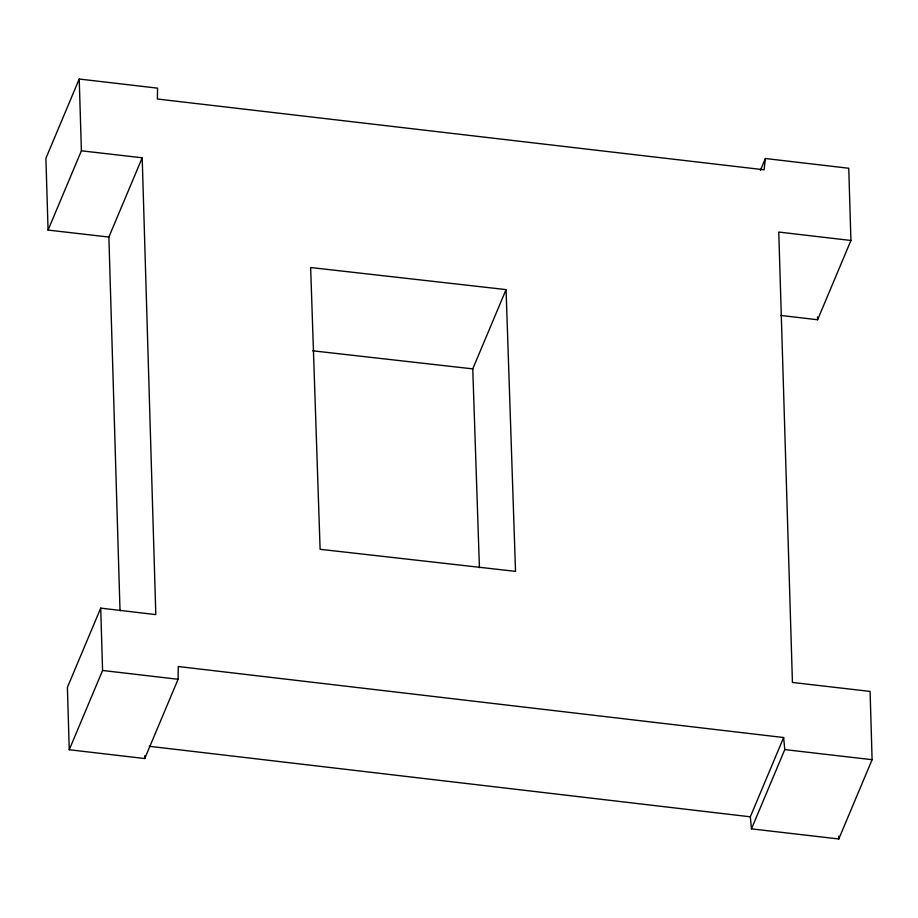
<?xml version="1.0" encoding="UTF-8"?>
<svg xmlns="http://www.w3.org/2000/svg" width="918" height="918" viewBox="0 0 918 918"><rect width="100%" height="100%" fill="white"/><g stroke="black" fill="none" stroke-linecap="round" stroke-linejoin="round"><path stroke-width="1.38" d="M142.198 157.793L108.875 237.062L48.069 230.074L81.392 150.804L142.198 157.793L155.808 614.612L100.716 608.129L67.393 687.398L69.252 749.742L144.757 758.543L144.803 755.709M144.757 758.543L178.081 679.274L178.276 666.525L783.639 737.533L784.775 749.593L751.463 828.862L838.777 838.972L872.1 759.702L870.092 691.415L792.429 682.453L778.762 232.047L850.929 240.482L848.748 168.258L765.382 158.504L760.391 170.392M765.382 158.504L764.097 169.784L157.403 99.018L157.552 88.151L79.223 79.028L45.9 158.298L48.069 230.074M69.252 749.742L102.575 670.473L100.716 608.129M479.425 567.68L472.759 368.875L506.07 289.606L310.651 267.528L320.107 549.297L515.526 571.363L506.07 289.606M780.816 315.448L817.605 319.751L850.929 240.482M751.463 828.862L750.316 816.802L783.639 737.533M312.74 350.802L472.759 368.875M784.775 749.593L872.1 759.702M102.575 670.473L178.081 679.274M149.232 746.288L750.316 816.802M79.223 79.028L81.392 150.804M838.696 836.126L838.777 838.972M817.513 316.917L817.605 319.751M108.875 237.062L120.017 610.826"/></g></svg>
